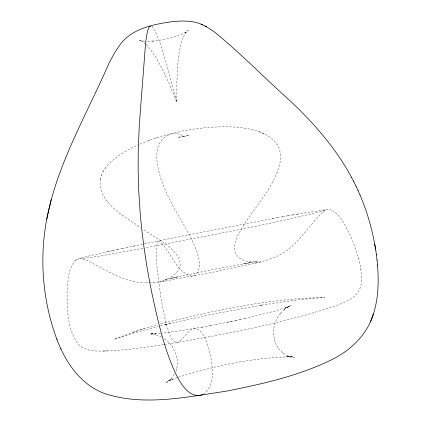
<?xml version="1.0" encoding="UTF-8"?>
<svg xmlns="http://www.w3.org/2000/svg" width="421" height="421" viewBox="0 0 421 421"><rect width="100%" height="100%" fill="white"/><g stroke="black" fill="none" stroke-linecap="round" stroke-linejoin="round"><path stroke-width="0.32" stroke-dasharray="2.1 1.58" d="M162.306 69.002L169.189 83.684L176.862 102.24L176.883 82.132L177.641 66.065L179.051 53.393L180.962 43.879L183.382 36.759L183.267 37.016L186.061 32.122L184.966 33.443L188.313 30.212L186.324 31.828L182.656 33.875L173.331 37.306L159.301 40.332L152.381 41.163L153.828 41.037L147.208 41.3M100.356 178.941C97.367 202.633 124.49 216.268 140.467 227.556M101.166 175.894L103.192 171.352M100.23 179.435L101.293 175.389M175.999 371.117L176.915 368.096L176.841 368.438L177.473 362.023L177.178 358.718L177.225 358.997L175.425 352.414L172.089 346.22L172.247 346.451L170.037 343.625L167.495 341.047L163.885 338.326M248.232 262.993L251.453 262.446L243.617 263.783L257.784 261.63L253.816 261.915L254.395 261.904C247.185 262.23 236.897 259.794 234.75 250.953C233.281 242.196 238.581 234.165 242.633 226.872C255.337 206.111 274.087 187.65 279.881 163.306C286.222 131.973 246.332 126.442 224.014 126.784C194.444 127.11 164.695 133.062 137.646 145.124M277.176 172.347L277.334 172.01M272.987 181.451L273.118 181.177M174.589 374.116L171.273 378.726L171.652 378.253L169.358 380.489L170.594 379.41L165.311 383.105L172.915 379.005L167.605 381.342L177.778 377.421M104.997 168.505L108.06 164.669L111.823 160.943L120.232 154.544L131.752 147.839L137.072 145.382M102.845 171.905L105.339 167.958M75.996 260.115C67.481 268.045 68.344 281.36 67.028 291.99C67.286 309.214 67.155 328.48 77.601 343.104C84.132 351.519 95.762 351.267 105.376 350.977M203.411 394.24C216.515 384.315 212.268 364.628 209.432 350.756A34.864 11.53 81.4 0 0 199.27 330.227L196.223 328.606L193.144 328.727C186.808 331.453 184.172 338.573 178.446 342.126L175.589 342.399C170.2 339.063 169.184 332.164 167.058 326.691C163.748 314.492 161.596 302.02 159.743 289.527C158.264 273.818 154.544 257.694 157.391 241.97L159.022 240.823L185.877 235.371L278.865 217.457M77.711 259.147L86.852 256.489L113.928 250.332M75.675 260.299L78.043 258.957M137.62 330.69L114.138 339.415L131.199 333.7L158.48 326.27M148.166 140.693L149.744 140.14M155.638 138.114L156.886 137.683M178.372 377.216C215.536 365.607 254.289 357.213 293.342 356.803L285.606 356.613L294.358 357.461L288.09 356.061L289.695 356.576L284.507 354.15L281.97 352.314L282.344 352.598L278.065 348.004L278.286 348.283L275.266 342.599L275.35 342.878L274.276 339.437L274.36 339.705L273.513 332.937L273.676 329.443L273.639 329.711C274.297 323.707 276.676 317.923 280.475 313.219L279.997 313.84L285.438 308.656L284.301 309.43L287.517 307.319L285.654 308.251L291.058 305.546L284.838 308.198L290.085 306.267L274.476 311.214L243.47 318.876M140.125 329.88L157.722 324.544M132.847 332.28L144.429 328.443M183.693 136.762L189.392 135.015L183.351 136.488L177.688 137.325L183.693 136.762A89.72 28.439 78.1 0 0 173.957 133.131C144.682 139.956 159.859 179.262 168.458 196.991C176.941 214.915 188.761 231.124 196.175 249.564C198.812 257.568 202.343 269.093 194.791 275.481L191.823 276.208C175.004 271.84 171.215 250.884 159.022 240.823L127.563 247.401M160.759 323.723C209.479 311.677 258.92 300.826 309.14 297.989L324.744 297.626L313.35 298.278L299.152 299.72L259.915 305.378L262.351 304.983L210.132 314.655L164.322 324.802L171.9 323.002M258.92 262.32L266.661 260.252L276.071 256.621C297.294 247.595 307.714 225.877 323.854 211.079L323.591 211.242L325.807 210.226C266.304 225.467 205.611 235.881 145.382 247.89M160.354 325.807L167.337 324.091M257.636 262.636L209.511 272.908L163.537 281.275M255.079 263.257L261.678 261.646M173.278 277.802L170.195 278.497L178.03 276.739L162.701 280.47L166.484 279.218L165.985 279.423C171.689 277.134 177.509 273.645 179.772 267.003C180.756 263.378 179.772 259.557 177.894 256.394C169.279 243.87 154.707 237.523 142.661 228.982M175.362 277.339L211.074 269.935L246.427 263.299M239.512 319.755L244.811 318.586M112.144 250.721L118.701 249.295M235.492 320.623L240.623 319.513M107.576 251.721L109.444 251.316M117.001 249.664L123.753 248.211M133.231 246.201L134.625 245.896M122.148 248.553L129.063 247.074M236.365 320.434L227.319 322.333M232.055 321.344L214.563 324.854M210.19 325.686L214.905 324.796M143.045 248.327L97.672 256.452L80.211 258.831L82.411 258.862L85.105 259.51C104.134 268.472 122.079 282.096 143.998 282.786L144.682 282.801M277.328 217.736L284.259 216.473M201.554 327.264L210.784 325.58M271.787 218.757L273.213 218.499M282.623 216.768L289.38 215.552M296.863 214.226L326.459 209.553L330.374 209.774L333.022 210.937M287.654 215.862L294.221 214.684M292.4 215.015L298.763 213.884M202.627 327.07L179.804 330.817L162.327 333.085M164.358 344.557C220.862 335.169 277.502 324.644 332.111 307.041C343.741 302.788 359.387 298.184 361.186 283.759C362.913 267.135 356.713 250.842 350.535 235.718C345.841 226.766 341.594 216.473 332.769 210.774M162.301 281.465L154.675 282.512L144.261 282.807M159.443 281.907L166.19 280.87M163.727 344.657C143.319 347.635 122.827 350.682 102.166 351.067M160.601 333.264L150.271 334.011L155.875 333.79L149.96 333.832L155.859 334.642L155.238 334.49L161.796 337.037M105.466 350.972L108.607 350.877M153.744 282.554L154.139 282.549M145.261 41.232L141.135 40.716L138.725 39.969L142.608 41.511L141.872 41.1L145.787 44.147M264.377 133.815L258.662 131.499M107.439 201.454L107.702 201.743M146.25 44.621L150.681 49.652L156.202 57.893L162.343 69.076M151.855 26.334L155.354 31.364L160.317 43.816L167.269 66.344L176.862 102.24M358.503 257.957L358.65 258.562M360.75 268.819L360.934 269.608"/><path stroke-width="0.63" d="M353.887 181.883C338.195 150.886 315.045 124.295 289.906 100.582C264.609 78.148 241.091 53.656 214.847 32.317C208.932 28.107 202.712 24.065 195.57 22.329C188.008 20.64 180.13 20.866 172.463 21.608C153.744 24.271 132.415 28.307 120.317 44.3L114.707 52.646L109.044 63.108C86.926 114.28 57.467 163.301 46.857 218.683L46.736 219.246C39.211 259.11 42.689 301.015 56.798 339.058C65.408 362.444 81.111 385.431 105.608 393.903C144.813 406.254 186.771 397.003 226.245 391.177C262.13 384.031 298.452 375.969 331.511 359.808C350.656 350.504 367.223 334.59 373.501 313.819C378.926 296.384 378.911 277.776 377.011 259.773M51.199 199.58L46.736 219.246M370.422 321.807L373.501 313.819M202.875 394.598C190.255 399.234 181.346 384.836 176.51 375.4C164.164 349.409 157.938 321.06 151.87 293.09A220.725 65.229 79.2 0 1 145.429 256.963L143.75 245.338A210.116 62.797 79.2 0 1 140.109 212.063L138.746 191.108L138.141 171.021L138.193 151.818L139.314 124.711L145.445 44.894L146.403 36.969L147.66 30.575L149.397 26.612L150.623 26.476M201.049 24.092L202.522 24.813M204.964 26.007L206.543 26.786M359.997 194.97C368.18 214.068 373.648 234.308 376.427 254.889M353.729 181.562L356.045 186.25M351.461 177.225L351.64 177.583M355.908 185.961L358.118 190.681M56.798 339.058L57.024 339.558M60.724 348.377L60.982 348.962M357.997 190.434L360.102 195.181M375.653 249.616L374.732 244.117M377.505 264.993L377.563 265.435M376.379 254.547L377.063 260.167"/></g></svg>
